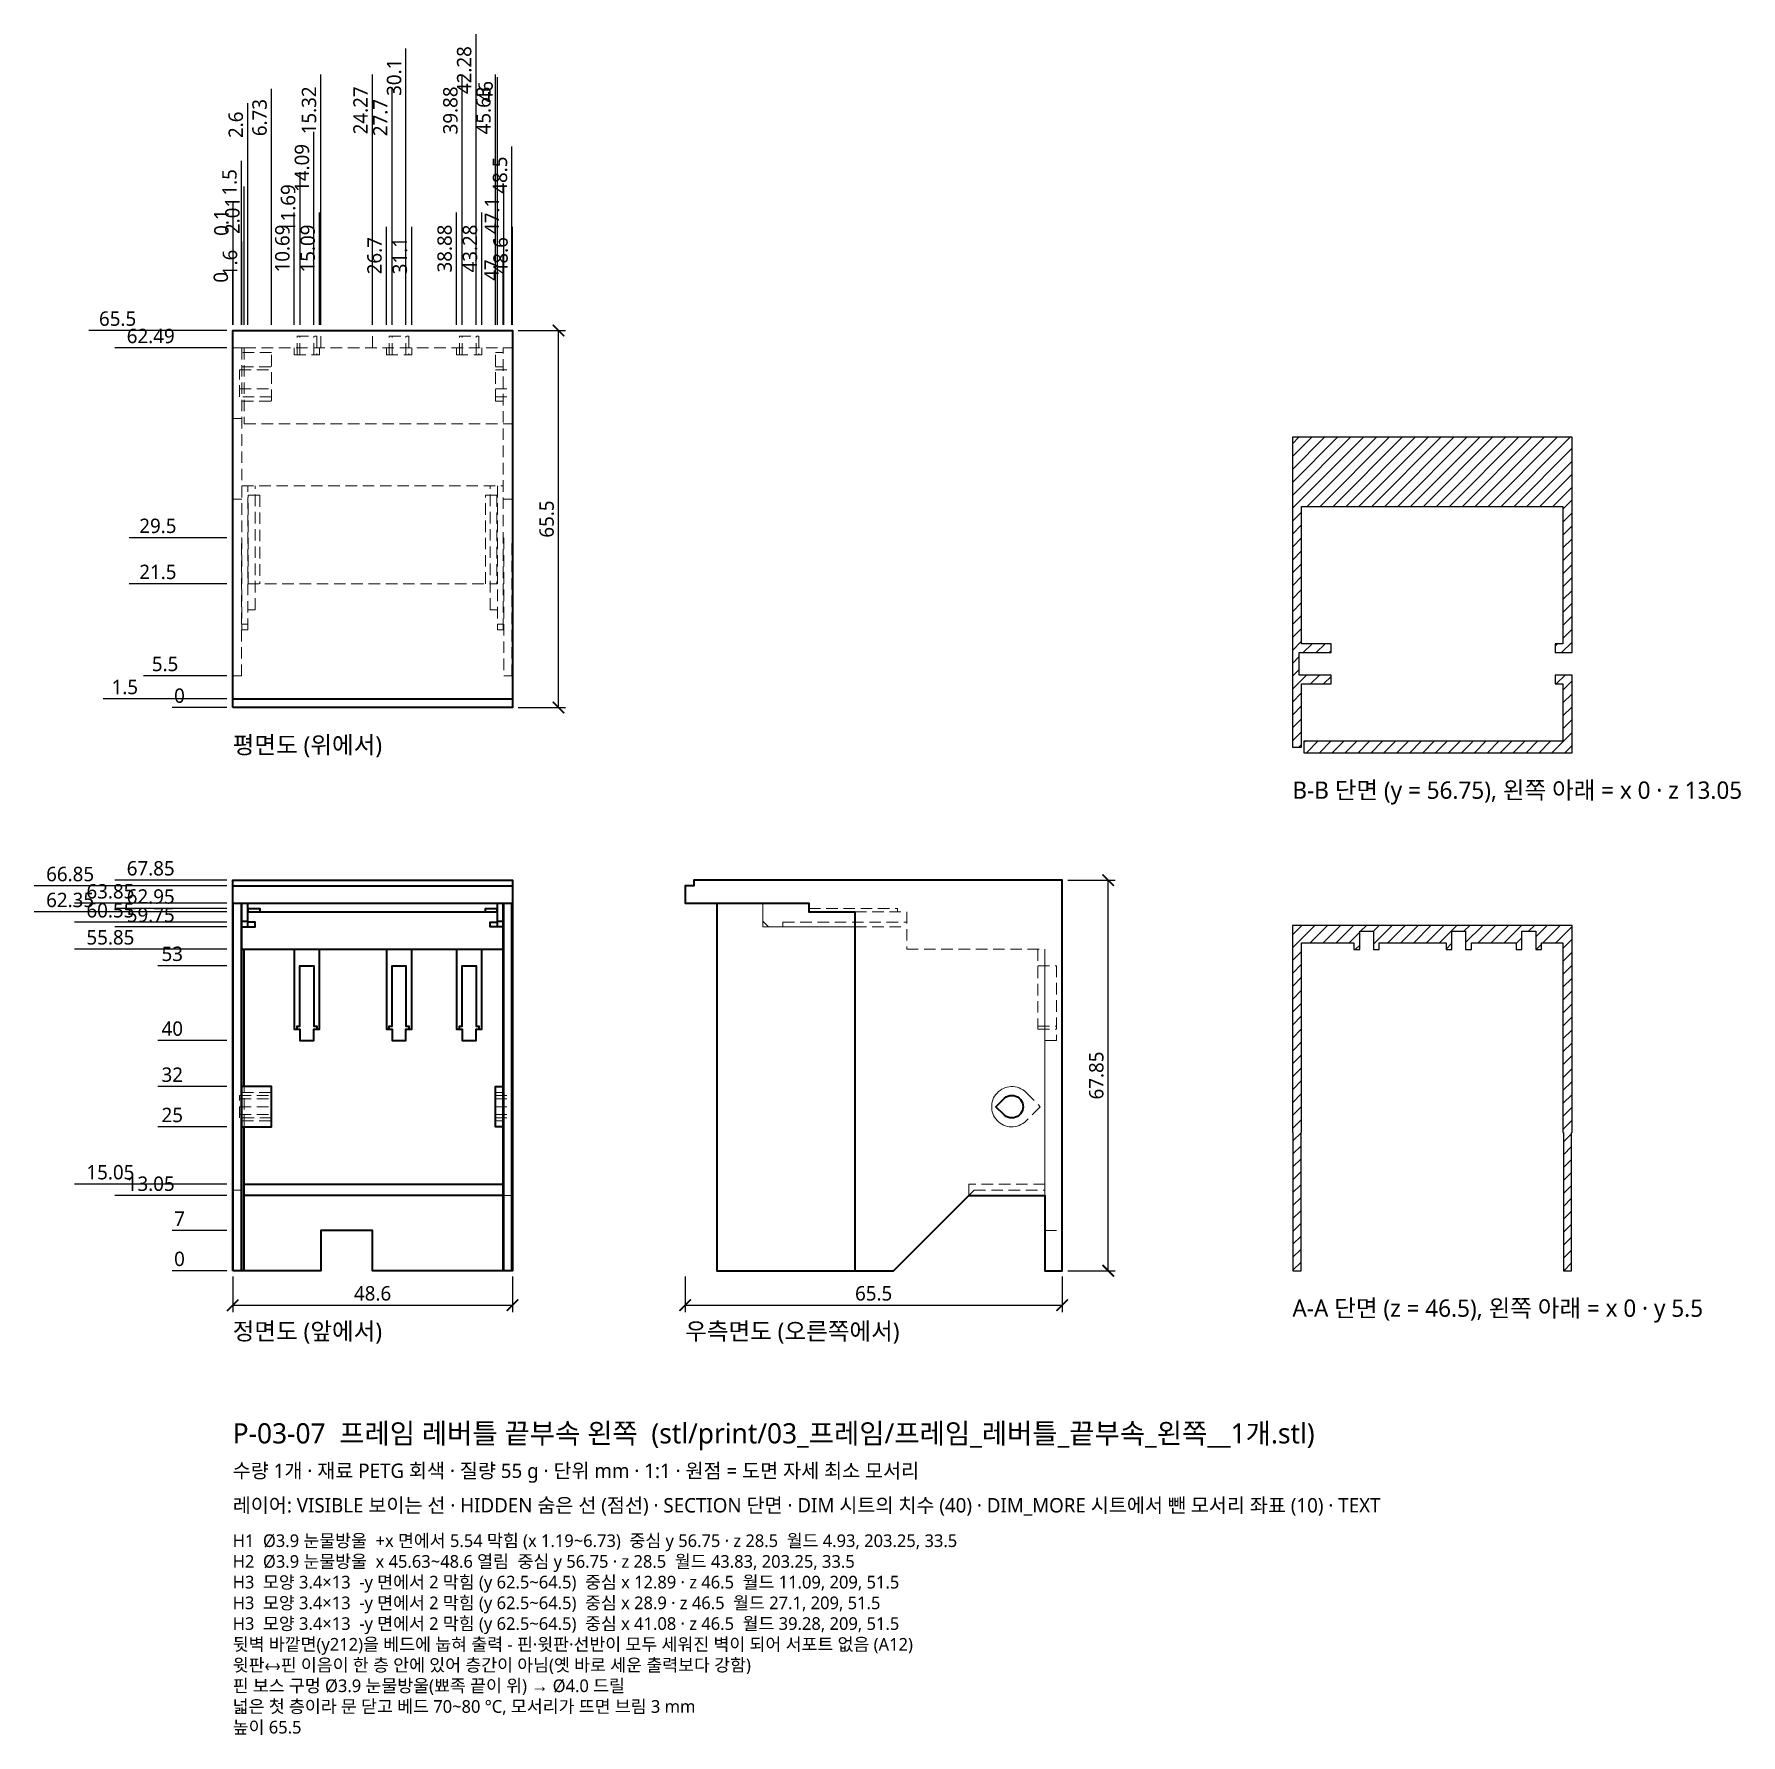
# Model space of a CAD drawing. Header units: millimetres. Extents: x -35 to 262, y -81 to 215.
import ezdxf

# ---------------------------------------------------------------- set-up
doc = ezdxf.new("R2010")
doc.units = ezdxf.units.MM
doc.linetypes.add('HIDDEN', pattern=[3, 2, -1])
for name, color, linetype, lineweight in [('DIM', 4, 'CONTINUOUS', 13), ('DIM_MORE', 3, 'CONTINUOUS', 13), ('HIDDEN', 8, 'HIDDEN', 18), ('SECTION', 5, 'CONTINUOUS', 25), ('TEXT', 7, 'CONTINUOUS', 18), ('VISIBLE', 7, 'CONTINUOUS', 35)]:
    doc.layers.add(name, color=color, linetype=linetype, lineweight=lineweight)
doc.styles.add('KR', font='malgun.ttf')
doc.dimstyles.new('TOCCATA', dxfattribs={"dimtxt": 2.5, "dimasz": 2, "dimexe": 1.2, "dimexo": 1, "dimgap": 0.8, "dimtad": 1, "dimdsep": 46, "dimtxsty": 'KR', "dimblk": 'ARCHTICK', "dimcen": 2.5, "dimazin": 3, "dimtfac": 0.5, "dimtmove": 2, "dimatfit": 3})

# ---------------------------------------------------------------- blocks, each defined once
blk = doc.blocks.new('_ARCHTICK')
at = {"color": 0, "linetype": 'BYBLOCK', "const_width": 0.15}
blk.add_lwpolyline([(-0.5, -0.5), (0.5, 0.5)], dxfattribs=at)
blk = doc.blocks.new('*D9')
for p, q in [((2.01, 174.35), (2.01, 188.35)), ((2.01, 170.35), (2.01, 174.35)), ((2.01, 164.35), (2.01, 170.35))]:
    blk.add_line(p, q)
at = {"layer": 'Defpoints'}
for p in [(2.01, 178.35), (2.01, 163.35), (0, 97.85)]:
    blk.add_point(p, dxfattribs=at)
at = {"layer": 'DIM', "insert": (-0.04, 183.35), "char_height": 2.5, "attachment_point": 5, "rotation": 90, "style": 'KR'}
blk.add_mtext('2.01', dxfattribs=at)
blk = doc.blocks.new('*D20')
for p, q in [((48.5, 181.35), (48.5, 195.35)), ((48.5, 177.35), (48.5, 181.35)), ((48.5, 164.35), (48.5, 177.35))]:
    blk.add_line(p, q)
at = {"layer": 'Defpoints'}
for p in [(48.5, 185.35), (48.5, 163.35), (0, 97.85)]:
    blk.add_point(p, dxfattribs=at)
at = {"layer": 'DIM', "insert": (46.45, 190.35), "char_height": 2.5, "attachment_point": 5, "rotation": 90, "style": 'KR'}
blk.add_mtext('48.5', dxfattribs=at)
blk = doc.blocks.new('*D45')
for p, q in [((2.6, 191.35), (2.6, 202.85)), ((2.6, 187.35), (2.6, 191.35)), ((2.6, 164.35), (2.6, 187.35))]:
    blk.add_line(p, q)
at = {"layer": 'Defpoints'}
for p in [(2.6, 195.35), (2.6, 163.35), (0, 97.85)]:
    blk.add_point(p, dxfattribs=at)
at = {"layer": 'DIM_MORE', "insert": (0.55, 199.1), "char_height": 2.5, "attachment_point": 5, "rotation": 90, "style": 'KR'}
blk.add_mtext('2.6', dxfattribs=at)
blk = doc.blocks.new('*D48')
for p, q in [((24.27, 191.35), (24.27, 207.85)), ((24.27, 187.35), (24.27, 191.35)), ((24.27, 164.35), (24.27, 187.35))]:
    blk.add_line(p, q)
at = {"layer": 'Defpoints'}
for p in [(24.27, 195.35), (24.27, 163.35), (0, 97.85)]:
    blk.add_point(p, dxfattribs=at)
at = {"layer": 'DIM_MORE', "insert": (22.22, 201.6), "char_height": 2.5, "attachment_point": 5, "rotation": 90, "style": 'KR'}
blk.add_mtext('24.27', dxfattribs=at)
blk = doc.blocks.new('*D49')
for p, q in [((27.7, 191.35), (27.7, 205.35)), ((27.7, 187.35), (27.7, 191.35)), ((27.7, 164.35), (27.7, 187.35))]:
    blk.add_line(p, q)
at = {"layer": 'Defpoints'}
for p in [(27.7, 195.35), (27.7, 163.35), (0, 97.85)]:
    blk.add_point(p, dxfattribs=at)
at = {"layer": 'DIM_MORE', "insert": (25.65, 200.35), "char_height": 2.5, "attachment_point": 5, "rotation": 90, "style": 'KR'}
blk.add_mtext('27.7', dxfattribs=at)
blk = doc.blocks.new('*D50')
for p, q in [((30.1, 198.35), (30.1, 212.35)), ((30.1, 194.35), (30.1, 198.35)), ((30.1, 164.35), (30.1, 194.35))]:
    blk.add_line(p, q)
at = {"layer": 'Defpoints'}
for p in [(30.1, 202.35), (30.1, 163.35), (0, 97.85)]:
    blk.add_point(p, dxfattribs=at)
at = {"layer": 'DIM_MORE', "insert": (28.05, 207.35), "char_height": 2.5, "attachment_point": 5, "rotation": 90, "style": 'KR'}
blk.add_mtext('30.1', dxfattribs=at)
blk = doc.blocks.new('*D51')
for p, q in [((39.88, 191.35), (39.88, 207.85)), ((39.88, 187.35), (39.88, 191.35)), ((39.88, 164.35), (39.88, 187.35))]:
    blk.add_line(p, q)
at = {"layer": 'Defpoints'}
for p in [(39.88, 195.35), (39.88, 163.35), (0, 97.85)]:
    blk.add_point(p, dxfattribs=at)
at = {"layer": 'DIM_MORE', "insert": (37.83, 201.6), "char_height": 2.5, "attachment_point": 5, "rotation": 90, "style": 'KR'}
blk.add_mtext('39.88', dxfattribs=at)
blk = doc.blocks.new('*D53')
for p, q in [((45.63, 191.35), (45.63, 207.85)), ((45.63, 187.35), (45.63, 191.35)), ((45.63, 164.35), (45.63, 187.35))]:
    blk.add_line(p, q)
at = {"layer": 'Defpoints'}
for p in [(45.63, 195.35), (45.63, 163.35), (0, 97.85)]:
    blk.add_point(p, dxfattribs=at)
at = {"layer": 'DIM_MORE', "insert": (43.58, 201.6), "char_height": 2.5, "attachment_point": 5, "rotation": 90, "style": 'KR'}
blk.add_mtext('45.63', dxfattribs=at)

msp = doc.modelspace()

# ---------------------------------------------------------------- hatches: boundary and pattern name
at = {"layer": 'SECTION'}
h = msp.add_hatch(dxfattribs=at)
h.set_pattern_fill('ANSI31', scale=0.5)
h.paths.add_polyline_path([(185.7, 101.953), (190.83, 101.953), (190.83, 103.5), (185.29, 103.5), (185.29, 107.4), (190.83, 107.4), (190.83, 108.947), (185.7, 108.947), (185.7, 132.8), (231.1, 132.8), (231.1, 108.947), (229.73, 108.947), (229.73, 107.4), (232.7, 107.4), (232.7, 144.8), (184.1, 144.8), (184.1, 90.95), (185.7, 90.95)])
h.paths.add_polyline_path([(232.7, 103.5), (229.73, 103.5), (229.73, 101.953), (231.1, 101.953), (231.1, 92), (186.1, 92), (186.1, 90), (232.7, 90)])
h = msp.add_hatch(dxfattribs=at)
h.set_pattern_fill('ANSI31', scale=0.5)
h.paths.add_polyline_path([(185.6, 24), (185.7, 24), (185.7, 56.99), (186.11, 56.99), (186.11, 57), (194.787, 57), (194.787, 55.8), (195.787, 55.8), (195.787, 59), (198.187, 59), (198.187, 55.8), (199.187, 55.8), (199.187, 57), (210.8, 57), (210.8, 55.8), (211.8, 55.8), (211.8, 59), (214.2, 59), (214.2, 55.8), (215.2, 55.8), (215.2, 57), (222.975, 57), (222.975, 55.8), (223.975, 55.8), (223.975, 59), (226.375, 59), (226.375, 55.8), (227.375, 55.8), (227.375, 57), (231.1, 57), (231.1, 24), (231.2, 24), (231.2, 0), (232.6, 0), (232.6, 24), (232.7, 24), (232.7, 60), (184.1, 60), (184.1, 24), (184.2, 24), (184.2, 0), (185.6, 0)])

# ---------------------------------------------------------------- linework, layer by layer
at = {"layer": 'HIDDEN'}
for points in [[(15.325, 160.35), (15.325, 163.35)], [(24.275, 160.35), (24.275, 163.35)], [(0, 160.34), (2.01, 160.34), (2.01, 160.35), (48.6, 160.35)], [(1.6, 160.34), (1.6, 111.35), (2.6, 111.35), (2.6, 136.35)], [(2, 160.34), (2, 147.15), (48.6, 147.15)], [(10.687, 160.35), (10.687, 159.15), (15.087, 159.15), (15.087, 160.35)], [(11.187, 159.15), (11.187, 162.35), (14.587, 162.35), (14.587, 159.15)], [(11.687, 159.15), (11.687, 162.35)], [(14.087, 159.15), (14.087, 162.35)], [(26.7, 160.35), (26.7, 159.15), (31.1, 159.15), (31.1, 160.35)], [(27.2, 159.15), (27.2, 162.35), (30.6, 162.35), (30.6, 159.15)], [(27.7, 159.15), (27.7, 162.35)], [(30.1, 159.15), (30.1, 162.35)], [(38.875, 160.35), (38.875, 159.15), (43.275, 159.15), (43.275, 160.35)], [(39.375, 159.15), (39.375, 162.35), (42.775, 162.35), (42.775, 159.15)], [(39.875, 159.15), (39.875, 162.35)], [(42.275, 159.15), (42.275, 162.35)], [(46, 136.35), (46, 111.35), (47, 111.35), (47, 160.35)], [(1.6, 151.104), (6.73, 151.104), (6.73, 159.55), (1.6, 159.55)], [(47, 151.104), (45.63, 151.104), (45.63, 159.55), (47, 159.55)], [(6.73, 151.842), (1.19, 151.842), (1.19, 156.55), (6.73, 156.55)], [(1.6, 157.075), (6.73, 157.075)], [(45.63, 157.075), (47, 157.075)], [(45.63, 156.55), (48.6, 156.55)], [(1.19, 153.221), (6.73, 153.221)], [(45.63, 153.221), (48.6, 153.221)], [(45.63, 151.842), (48.6, 151.842)], [(0, 148.05), (1.6, 148.05)], [(0, 134.05), (1.6, 134.05)], [(1.6, 136.35), (47, 136.35)], [(2.6, 114.85), (3.9, 114.85), (3.9, 136.35)], [(2.7, 119.35), (2.7, 134.75), (4.7, 134.75), (4.7, 119.35)], [(43.9, 119.35), (43.9, 134.75), (45.9, 134.75), (45.9, 119.35)], [(46, 114.85), (44.7, 114.85), (44.7, 136.35)], [(47, 134.05), (48.6, 134.05)], [(0, 127.35), (0.1, 127.35), (0.1, 103.35), (1.5, 103.35), (1.5, 127.35), (1.6, 127.35)], [(47, 127.35), (47.1, 127.35), (47.1, 103.35), (48.5, 103.35), (48.5, 127.35), (48.6, 127.35)], [(0, 119.35), (0.1, 119.35)], [(1.5, 119.35), (1.6, 119.35)], [(2.6, 119.35), (46, 119.35)], [(47, 119.35), (47.1, 119.35)], [(48.5, 119.35), (48.6, 119.35)], [(1.5, 111.36), (1.61, 111.36), (1.61, 112.34), (1.6, 112.34)], [(1.6, 112.35), (2.6, 112.35)], [(46, 112.35), (47, 112.35)], [(47.1, 111.36), (46.99, 111.36), (46.99, 112.34), (47, 112.34)], [(92.1, 63.85), (92.1, 60.75), (93.1, 59.75), (117.1, 59.75)], [(108.1, 59.76), (92.11, 59.76), (92.11, 63.84), (100.1, 63.84)], [(100.1, 62.95), (115.5, 62.95), (115.5, 62.35)], [(108.1, 62.35), (117.1, 62.35), (117.1, 55.85), (141.1, 55.85), (141.1, 15.05), (127.9, 15.05), (127.9, 13.097)], [(95.6, 59.75), (95.6, 60.55), (117.1, 60.55)], [(139.9, 55.85), (139.9, 42), (143.1, 42)], [(141.09, 13.05), (141.09, 55.85)], [(139.9, 53), (143.1, 53), (143.1, 40), (141.1, 40)], [(139.9, 42.5), (143.1, 42.5)], [(6.73, 26.55), (1.19, 26.55), (1.19, 30.45), (6.73, 30.45)], [(1.19, 29.879), (6.73, 29.879)], [(1.19, 29.868), (6.73, 29.868)], [(1.6, 30.975), (6.73, 30.975)], [(1.6, 30.972), (6.73, 30.972)], [(2.01, 25.005), (2.01, 32.001)], [(45.63, 30.975), (47, 30.975)], [(45.63, 30.972), (47, 30.972)], [(45.63, 30.45), (48.6, 30.45)], [(45.63, 29.879), (48.6, 29.879)], [(45.63, 29.868), (48.6, 29.868)], [(131.854, 28.326), (131.854, 28.674), (131.889, 29.022), (131.958, 29.364), (132.061, 29.697), (132.197, 30.019), (132.363, 30.325), (132.56, 30.613), (132.784, 30.881), (133.034, 31.124), (133.307, 31.342), (133.6, 31.531), (133.91, 31.69), (134.235, 31.818), (134.571, 31.912), (134.915, 31.973), (135.263, 31.999), (135.612, 31.99), (135.958, 31.947), (136.298, 31.869), (136.629, 31.758), (136.947, 31.615), (137.249, 31.44), (137.532, 31.236), (137.794, 31.006), (140.3, 28.5), (137.794, 25.994), (137.532, 25.764), (137.249, 25.56), (136.947, 25.385), (136.629, 25.242), (136.298, 25.131), (135.958, 25.053), (135.612, 25.01), (135.263, 25.001), (134.915, 25.027), (134.571, 25.088), (134.235, 25.182), (133.91, 25.31), (133.6, 25.469), (133.307, 25.658), (133.034, 25.876), (132.784, 26.119), (132.56, 26.387), (132.363, 26.675), (132.197, 26.981), (132.061, 27.303), (131.958, 27.636), (131.889, 27.978), (131.854, 28.326)], [(1.19, 28.5), (6.73, 28.5)], [(1.19, 27.132), (6.73, 27.132)], [(1.19, 27.121), (6.73, 27.121)], [(45.63, 28.5), (48.6, 28.5)], [(45.63, 27.132), (48.6, 27.132)], [(45.63, 27.121), (48.6, 27.121)], [(1.6, 26.028), (6.73, 26.028)], [(1.6, 26.025), (6.73, 26.025)], [(45.63, 26.55), (48.6, 26.55)], [(45.63, 26.028), (47, 26.028)], [(45.63, 26.025), (47, 26.025)], [(0, 14), (1.6, 14)], [(47, 13.1), (48.6, 13.1)], [(47.013, 13.05), (48.6, 13.05)], [(127.9, 13.1), (128.8, 14), (141.09, 14)], [(141.1, 7), (144.1, 7)]]:
    msp.add_lwpolyline(points, dxfattribs=at)
at = {"layer": 'SECTION'}
for points in [[(185.7, 101.953), (190.83, 101.953), (190.83, 103.5), (185.29, 103.5), (185.29, 107.4), (190.83, 107.4), (190.83, 108.947), (185.7, 108.947), (185.7, 132.8), (231.1, 132.8), (231.1, 108.947), (229.73, 108.947), (229.73, 107.4), (232.7, 107.4), (232.7, 144.8), (184.1, 144.8), (184.1, 90.95), (185.7, 90.95)], [(232.7, 103.5), (229.73, 103.5), (229.73, 101.953), (231.1, 101.953), (231.1, 92), (186.1, 92), (186.1, 90), (232.7, 90)], [(185.6, 24), (185.7, 24), (185.7, 56.99), (186.11, 56.99), (186.11, 57), (194.787, 57), (194.787, 55.8), (195.787, 55.8), (195.787, 59), (198.187, 59), (198.187, 55.8), (199.187, 55.8), (199.187, 57), (210.8, 57), (210.8, 55.8), (211.8, 55.8), (211.8, 59), (214.2, 59), (214.2, 55.8), (215.2, 55.8), (215.2, 57), (222.975, 57), (222.975, 55.8), (223.975, 55.8), (223.975, 59), (226.375, 59), (226.375, 55.8), (227.375, 55.8), (227.375, 57), (231.1, 57), (231.1, 24), (231.2, 24), (231.2, 0), (232.6, 0), (232.6, 24), (232.7, 24), (232.7, 60), (184.1, 60), (184.1, 24), (184.2, 24), (184.2, 0), (185.6, 0)]]:
    msp.add_lwpolyline(points, close=True, dxfattribs=at)
at = {"layer": 'VISIBLE'}
for points in [[(0, 97.85), (0, 163.35), (48.6, 163.35), (48.6, 97.85), (0, 97.85)], [(0, 99.35), (48.6, 99.35)], [(0, 0), (0, 67.85), (48.6, 67.85), (48.6, 0), (24.275, 0), (24.275, 7), (15.325, 7), (15.325, 0), (0, 0)], [(0, 66.85), (48.6, 66.85)], [(141.09, 13.05), (141.09, 0), (144.1, 0), (144.1, 67.85), (80.1, 67.85), (80.1, 66.85), (78.6, 66.85), (78.6, 63.85), (100.1, 63.85), (100.1, 62.35), (108.1, 62.35), (108.1, 0)], [(0, 63.85), (48.6, 63.85)], [(0, 62.35), (0.1, 62.35)], [(0.1, 0), (0.1, 63.85)], [(1.5, 0), (1.5, 63.85)], [(1.5, 59.76), (1.61, 59.76), (1.61, 60.74), (1.6, 60.74), (1.6, 63.85)], [(1.5, 63.84), (1.6, 63.84)], [(2.6, 59.75), (2.6, 63.85)], [(2.6, 62.35), (46, 62.35)], [(2.7, 62.35), (2.7, 62.95), (4.7, 62.95), (4.7, 62.35)], [(43.9, 62.35), (43.9, 62.95), (45.9, 62.95), (45.9, 62.35)], [(46, 59.75), (46, 63.85)], [(47.1, 59.76), (46.99, 59.76), (46.99, 60.74), (47, 60.74), (47, 63.85)], [(47, 63.84), (47.1, 63.84)], [(47.1, 0), (47.1, 63.85)], [(48.5, 0), (48.5, 63.85)], [(48.5, 62.35), (48.6, 62.35)], [(84.1, 63.85), (84.1, 0), (114.8, 0), (127.9, 13.1), (127.9, 13.05), (141.1, 13.05), (141.1, 0)], [(1.6, 60.75), (2.6, 60.75)], [(1.6, 59.75), (3.9, 59.75), (3.9, 60.55), (2.6, 60.55)], [(1.6, 0), (1.6, 59.76)], [(47, 59.75), (44.7, 59.75), (44.7, 60.55), (46, 60.55)], [(46, 60.75), (47, 60.75)], [(47, 0), (47, 59.76)], [(1.6, 55.85), (47, 55.85)], [(2.01, 32.001), (2.01, 55.85)], [(10.687, 55.85), (10.687, 42), (11.687, 42), (11.687, 40), (14.087, 40), (14.087, 42), (15.087, 42), (15.087, 55.85)], [(26.7, 55.85), (26.7, 42), (27.7, 42), (27.7, 40), (30.1, 40), (30.1, 42), (31.1, 42), (31.1, 55.85)], [(38.875, 55.85), (38.875, 42), (39.875, 42), (39.875, 40), (42.275, 40), (42.275, 42), (43.275, 42), (43.275, 55.85)], [(11.187, 42), (11.187, 42.5), (11.687, 42.5), (11.687, 53), (14.087, 53), (14.087, 42.5), (14.587, 42.5), (14.587, 42)], [(27.2, 42), (27.2, 42.5), (27.7, 42.5), (27.7, 53), (30.1, 53), (30.1, 42.5), (30.6, 42.5), (30.6, 42)], [(39.375, 42), (39.375, 42.5), (39.875, 42.5), (39.875, 53), (42.275, 53), (42.275, 42.5), (42.775, 42.5), (42.775, 42)], [(1.6, 25.001), (6.73, 25.001), (6.73, 31.999), (1.6, 31.999)], [(47, 25.001), (45.63, 25.001), (45.63, 31.999), (47, 31.999)], [(133.971, 27.121), (132.592, 28.5), (133.971, 29.879), (133.971, 29.868), (134.097, 29.994), (134.375, 30.189), (134.683, 30.332), (135.011, 30.42), (135.35, 30.45), (135.689, 30.42), (136.017, 30.332), (136.325, 30.189), (136.603, 29.994), (136.844, 29.753), (137.039, 29.475), (137.182, 29.167), (137.27, 28.839), (137.3, 28.5), (137.27, 28.161), (137.182, 27.833), (137.039, 27.525), (136.844, 27.247), (136.603, 27.006), (136.325, 26.811), (136.017, 26.668), (135.689, 26.58), (135.35, 26.55), (135.011, 26.58), (134.683, 26.668), (134.375, 26.811), (134.097, 27.006), (133.971, 27.132), (133.971, 27.121)], [(2.01, 15.05), (2.01, 25.005)], [(47.013, 13.05), (2, 13.05), (2, 15.05), (47, 15.05)], [(2.01, 0), (2.01, 13.05)]]:
    msp.add_lwpolyline(points, dxfattribs=at)

# ---------------------------------------------------------------- texts
at = {"layer": 'TEXT', "style": 'KR'}
for s, height, p in [('평면도 (위에서)', 3, (0, 89.85)), ('B-B 단면 (y = 56.75), 왼쪽 아래 = x 0 · z 13.05', 3, (184.1, 82)), ('A-A 단면 (z = 46.5), 왼쪽 아래 = x 0 · y 5.5', 3, (184.1, -8)), ('정면도 (앞에서)', 3, (0, -12)), ('우측면도 (오른쪽에서)', 3, (78.6, -12)), ('P-03-07  프레임 레버틀 끝부속 왼쪽  (stl/print/03_프레임/프레임_레버틀_끝부속_왼쪽__1개.stl)', 3.5, (0, -30)), ('수량 1개 · 재료 PETG 회색 · 질량 55 g · 단위 mm · 1:1 · 원점 = 도면 자세 최소 모서리', 2.5, (0, -36)), ('레이어: VISIBLE 보이는 선 · HIDDEN 숨은 선 (점선) · SECTION 단면 · DIM 시트의 치수 (40) · DIM_MORE 시트에서 뺀 모서리 좌표 (10) · TEXT', 2.5, (0, -42)), ('H1  Ø3.9 눈물방울  +x 면에서 5.54 막힘 (x 1.19~6.73)  중심 y 56.75 · z 28.5  월드 4.93, 203.25, 33.5', 2.2, (0, -48)), ('H2  Ø3.9 눈물방울  x 45.63~48.6 열림  중심 y 56.75 · z 28.5  월드 43.83, 203.25, 33.5', 2.2, (0, -51.6)), ('H3  모양 3.4×13  -y 면에서 2 막힘 (y 62.5~64.5)  중심 x 12.89 · z 46.5  월드 11.09, 209, 51.5', 2.2, (0, -55.2)), ('H3  모양 3.4×13  -y 면에서 2 막힘 (y 62.5~64.5)  중심 x 28.9 · z 46.5  월드 27.1, 209, 51.5', 2.2, (0, -58.8)), ('H3  모양 3.4×13  -y 면에서 2 막힘 (y 62.5~64.5)  중심 x 41.08 · z 46.5  월드 39.28, 209, 51.5', 2.2, (0, -62.4)), ('뒷벽 바깥면(y212)을 베드에 눕혀 출력 - 핀·윗판·선반이 모두 세워진 벽이 되어 서포트 없음 (A12)', 2.2, (0, -66)), ('윗판↔핀 이음이 한 층 안에 있어 층간이 아님(옛 바로 세운 출력보다 강함)', 2.2, (0, -69.6)), ('핀 보스 구멍 Ø3.9 눈물방울(뾰족 끝이 위) → Ø4.0 드릴', 2.2, (0, -73.2)), ('넓은 첫 층이라 문 닫고 베드 70~80 °C, 모서리가 뜨면 브림 3 mm', 2.2, (0, -76.8)), ('높이 65.5', 2.2, (0, -80.4))]:
    msp.add_text(s, height=height, dxfattribs=at).set_placement(p)

# ---------------------------------------------------------------- dimensions: what is measured, and where the dimension line sits
at = {"layer": 'DIM'}
for feature_location, offset, dtype, origin in [((14.09, 163.35), (0, 22), 1, (0, 97.85)), ((1.5, 163.35), (0, 22), 1, (0, 97.85)), ((11.69, 163.35), (0, 15), 1, (0, 97.85)), ((47.1, 163.35), (0, 15), 1, (0, 97.85)), ((0.1, 163.35), (0, 15), 1, (0, 97.85)), ((10.69, 163.35), (0, 8), 1, (0, 97.85)), ((15.09, 163.35), (0, 8), 1, (0, 97.85)), ((38.88, 163.35), (0, 8), 1, (0, 97.85)), ((43.28, 163.35), (0, 8), 1, (0, 97.85)), ((26.7, 163.35), (0, 8), 1, (0, 97.85)), ((31.1, 163.35), (0, 8), 1, (0, 97.85)), ((48.6, 163.35), (0, 8), 1, (0, 97.85)), ((1.6, 163.35), (0, 8), 1, (0, 97.85)), ((47, 163.35), (0, 8), 1, (0, 97.85)), ((0, 163.349998474), (0, 8), 1, (0, 97.849998474)), ((0, 163.35), (-15, 0), 0, (0, 97.85)), ((0, 160.34), (-8, 0), 0, (0, 97.85)), ((0, 127.35), (-8, 0), 0, (0, 97.85)), ((0, 119.35), (-8, 0), 0, (0, 97.85)), ((0, 103.35), (-8, 0), 0, (0, 97.85)), ((0, 99.35), (-15, 0), 0, (0, 97.85)), ((0, 97.849998474), (-8, 0), 0, (0, 97.849998474)), ((0, 67.85), (-8, 0), 0, (0, 0)), ((0, 66.85), (-22, 0), 0, (0, 0)), ((0, 62.35), (-22, 0), 0, (0, 0)), ((0, 63.85), (-15, 0), 0, (0, 0)), ((0, 62.95), (-8, 0), 0, (0, 0)), ((0, 60.55), (-15, 0), 0, (0, 0)), ((0, 59.75), (-8, 0), 0, (0, 0)), ((0, 55.85), (-15, 0), 0, (0, 0)), ((0, 53), (-8, 0), 0, (0, 0)), ((0, 40), (-8, 0), 0, (0, 0)), ((0, 32), (-8, 0), 0, (0, 0)), ((0, 25), (-8, 0), 0, (0, 0)), ((0, 15.05), (-15, 0), 0, (0, 0)), ((0, 13.05), (-8, 0), 0, (0, 0)), ((0, 7), (-8, 0), 0, (0, 0)), ((0, 0), (-8, 0), 0, (0, 0))]:
    msp.add_ordinate_dim(feature_location=feature_location, offset=offset, dtype=dtype, origin=origin, dimstyle='TOCCATA', dxfattribs=at).render()
for feature_location, offset, picture, middle in [((48.5, 163.35), (0, 22), '*D20', (46.45, 190.35)), ((2.01, 163.35), (0, 15), '*D9', (-0.04, 183.35))]:
    dim = msp.add_ordinate_dim(feature_location=feature_location, offset=offset, dtype=1, origin=(0, 97.85), dimstyle='TOCCATA', dxfattribs=at)
    dim.commit()
    dim.dimension.update_dxf_attribs({"geometry": picture, "text_midpoint": middle})
for base, p1, p2 in [((56.6, 97.85), (48.6, 97.85), (48.6, 163.35)), ((152.1, 0), (144.1, 0), (144.1, 67.85))]:
    msp.add_linear_dim(base=base, p1=p1, p2=p2, angle=90, dimstyle='TOCCATA', dxfattribs=at).render()
for base, p1, p2 in [((0, -6), (0, 0), (48.6, 0)), ((78.6, -6), (78.6, 0), (144.1, 0))]:
    msp.add_linear_dim(base=base, p1=p1, p2=p2, dimstyle='TOCCATA', dxfattribs=at).render()
at = {"layer": 'DIM_MORE'}
for feature_location, offset in [((42.28, 163.35), (0, 39)), ((15.32, 163.35), (0, 32)), ((46, 163.35), (0, 39)), ((6.73, 163.35), (0, 32))]:
    msp.add_ordinate_dim(feature_location=feature_location, offset=offset, dtype=1, origin=(0, 97.85), dimstyle='TOCCATA', dxfattribs=at).render()
for feature_location, offset, picture, middle in [((30.1, 163.35), (0, 39), '*D50', (28.05, 207.35)), ((24.27, 163.35), (0, 32), '*D48', (22.22, 201.6)), ((39.88, 163.35), (0, 32), '*D51', (37.83, 201.6)), ((45.63, 163.35), (0, 32), '*D53', (43.58, 201.6)), ((27.7, 163.35), (0, 32), '*D49', (25.65, 200.35)), ((2.6, 163.35), (0, 32), '*D45', (0.55, 199.1))]:
    dim = msp.add_ordinate_dim(feature_location=feature_location, offset=offset, dtype=1, origin=(0, 97.85), dimstyle='TOCCATA', dxfattribs=at)
    dim.commit()
    dim.dimension.update_dxf_attribs({"geometry": picture, "text_midpoint": middle})

doc.saveas('drawing.dxf')
